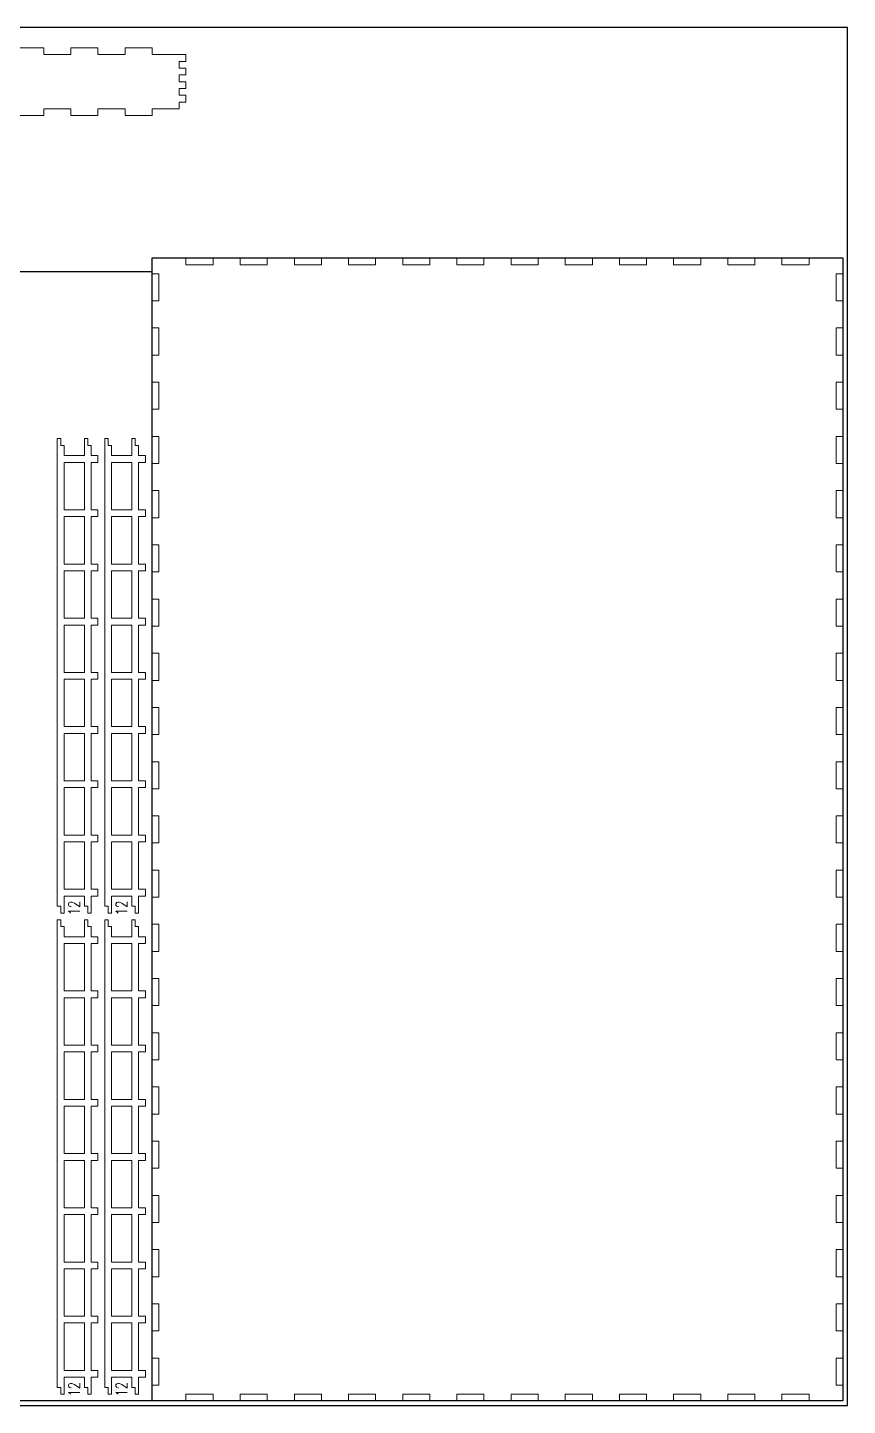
# Model space of a CAD drawing. Header units: millimetres. Extents: x 6136 to 7046, y 903 to 1513.
# Drawn here: x 6683 to 7046, y 903 to 1513 of the extents above; entities that cross this region are included whole.
import ezdxf
from ezdxf.enums import TextEntityAlignment as Align

# ---------------------------------------------------------------- set-up
doc = ezdxf.new("R2010")
doc.units = ezdxf.units.MM
doc.header["$LTSCALE"] = 0.5
doc.layers.get('0').update_dxf_attribs({"color": 255})
doc.layers.add('0 @ 1', color=255, linetype='Continuous')
doc.styles.add('Annotative', font='romans.shx', dxfattribs={"width": 0.75})

# ---------------------------------------------------------------- blocks, each defined once
blk = doc.blocks.new('A$C1AA3639C')
at = {"color": 1, "linetype": 'Continuous', "lineweight": 15}
for points in [[(175.5, 0), (178.5, 0), (178.5, 3), (199.5, 3), (199.5, 0), (202.5, 0), (202.5, 3), (207, 3), (207, 4.5), (210, 4.5), (210, 6), (202.5, 6), (202.5, 15), (207, 15), (207, 16.5), (210, 16.5), (210, 18), (3, 18), (3, 16.5), (0, 16.5), (0, 15), (7.5, 15), (7.5, 6), (3, 6), (3, 4.5), (0, 4.5), (0, 3), (7.5, 3), (7.5, 0), (10.5, 0), (10.5, 3), (31.5, 3), (31.5, 0), (34.5, 0), (34.5, 3), (55.5, 3), (55.5, 0), (58.5, 0), (58.5, 3), (79.5, 3), (79.5, 0), (82.5, 0), (82.5, 3), (103.5, 3), (103.5, 0), (106.5, 0), (106.5, 3), (127.5, 3), (127.5, 0), (130.5, 0), (130.5, 3), (151.5, 3), (151.5, 0), (154.5, 0), (154.5, 3), (175.5, 3)], [(10.5, 6), (31.5, 6), (31.5, 15), (10.5, 15)], [(34.5, 6), (55.5, 6), (55.5, 15), (34.5, 15)], [(58.5, 6), (79.5, 6), (79.5, 15), (58.5, 15)], [(82.5, 6), (103.5, 6), (103.5, 15), (82.5, 15)], [(106.5, 6), (127.5, 6), (127.5, 15), (106.5, 15)], [(130.5, 6), (151.5, 6), (151.5, 15), (130.5, 15)], [(154.5, 6), (175.5, 6), (175.5, 15), (154.5, 15)], [(178.5, 6), (199.5, 6), (199.5, 15), (178.5, 15)]]:
    blk.add_lwpolyline(points, close=True, dxfattribs=at)

msp = doc.modelspace()

# ---------------------------------------------------------------- linework, layer by layer
at = {"color": 6}
msp.add_line((6737.82, 905.48), (6737.82, 1405.48), dxfattribs=at)
at = {"color": 2}
msp.add_lwpolyline([(6135.82, 903.48), (7045.82, 903.48), (7045.82, 1513.48), (6135.82, 1513.48)], close=True, dxfattribs=at)
at = {"color": 1, "linetype": 'Continuous', "lineweight": 15}
msp.add_lwpolyline([(6677.82, 1504.48), (6689.82, 1504.48), (6689.82, 1501.48), (6701.82, 1501.48), (6701.82, 1504.48), (6713.82, 1504.48), (6713.82, 1501.48), (6725.82, 1501.48), (6725.82, 1504.48), (6737.82, 1504.48), (6737.82, 1501.48), (6752.82, 1501.48), (6752.82, 1498.48), (6749.82, 1498.48), (6749.82, 1495.48), (6752.82, 1495.48), (6752.82, 1492.48), (6749.82, 1492.48), (6749.82, 1489.48), (6752.82, 1489.48), (6752.82, 1486.48), (6749.82, 1486.48), (6749.82, 1483.48), (6752.82, 1483.48), (6752.82, 1480.48), (6749.82, 1480.48), (6749.82, 1477.48), (6737.82, 1477.48), (6737.82, 1474.48), (6725.82, 1474.48), (6725.82, 1477.48), (6713.82, 1477.48), (6713.82, 1474.48), (6701.82, 1474.48), (6701.82, 1477.48), (6689.82, 1477.48), (6689.82, 1474.48), (6677.82, 1474.48)], dxfattribs=at)
at = {"color": 6}
msp.add_lwpolyline([(7043.82, 1411.48), (7043.82, 905.48), (6137.82, 905.48), (6137.82, 1405.48), (6737.82, 1405.48), (6737.82, 1411.48)], close=True, dxfattribs=at)
at = {"color": 1, "linetype": 'Continuous', "lineweight": 15}
msp.add_lwpolyline([(7043.82, 912.48), (7040.82, 912.48), (7040.82, 924.48), (7043.82, 924.48), (7043.82, 936.48), (7040.82, 936.48), (7040.82, 948.48), (7043.82, 948.48), (7043.82, 960.48), (7040.82, 960.48), (7040.82, 972.48), (7043.82, 972.48), (7043.82, 984.48), (7040.82, 984.48), (7040.82, 996.48), (7043.82, 996.48), (7043.82, 1008.48), (7040.82, 1008.48), (7040.82, 1020.48), (7043.82, 1020.48), (7043.82, 1032.48), (7040.82, 1032.48), (7040.82, 1044.48), (7043.82, 1044.48), (7043.82, 1056.48), (7040.82, 1056.48), (7040.82, 1068.48), (7043.82, 1068.48), (7043.82, 1080.48), (7040.82, 1080.48), (7040.82, 1092.48), (7043.82, 1092.48), (7043.82, 1104.48), (7040.82, 1104.48), (7040.82, 1116.48), (7043.82, 1116.48), (7043.82, 1128.48), (7040.82, 1128.48), (7040.82, 1140.48), (7043.82, 1140.48), (7043.82, 1152.48), (7040.82, 1152.48), (7040.82, 1164.48), (7043.82, 1164.48), (7043.82, 1176.48), (7040.82, 1176.48), (7040.82, 1188.48), (7043.82, 1188.48), (7043.82, 1200.48), (7040.82, 1200.48), (7040.82, 1212.48), (7043.82, 1212.48), (7043.82, 1224.48), (7040.82, 1224.48), (7040.82, 1236.48), (7043.82, 1236.48), (7043.82, 1248.48), (7040.82, 1248.48), (7040.82, 1260.48), (7043.82, 1260.48), (7043.82, 1272.48), (7040.82, 1272.48), (7040.82, 1284.48), (7043.82, 1284.48), (7043.82, 1296.48), (7040.82, 1296.48), (7040.82, 1308.48), (7043.82, 1308.48), (7043.82, 1320.48), (7040.82, 1320.48), (7040.82, 1332.48), (7043.82, 1332.48), (7043.82, 1344.48), (7040.82, 1344.48), (7040.82, 1356.48), (7043.82, 1356.48), (7043.82, 1368.48), (7040.82, 1368.48), (7040.82, 1380.48), (7043.82, 1380.48), (7043.82, 1392.48), (7040.82, 1392.48), (7040.82, 1404.48), (7043.82, 1404.48), (7043.82, 1411.48), (7028.82, 1411.48), (7028.82, 1408.48), (7016.82, 1408.48), (7016.82, 1411.48), (7004.82, 1411.48), (7004.82, 1408.48), (6992.82, 1408.48), (6992.82, 1411.48), (6980.82, 1411.48), (6980.82, 1408.48), (6968.82, 1408.48), (6968.82, 1411.48), (6956.82, 1411.48), (6956.82, 1408.48), (6944.82, 1408.48), (6944.82, 1411.48), (6932.82, 1411.48), (6932.82, 1408.48), (6920.82, 1408.48), (6920.82, 1411.48), (6908.82, 1411.48), (6908.82, 1408.48), (6896.82, 1408.48), (6896.82, 1411.48), (6884.82, 1411.48), (6884.82, 1408.48), (6872.82, 1408.48), (6872.82, 1411.48), (6860.82, 1411.48), (6860.82, 1408.48), (6848.82, 1408.48), (6848.82, 1411.48), (6836.82, 1411.48), (6836.82, 1408.48), (6824.82, 1408.48), (6824.82, 1411.48), (6812.82, 1411.48), (6812.82, 1408.48), (6800.82, 1408.48), (6800.82, 1411.48), (6788.82, 1411.48), (6788.82, 1408.48), (6776.82, 1408.48), (6776.82, 1411.48), (6764.82, 1411.48), (6764.82, 1408.48), (6752.82, 1408.48), (6752.82, 1411.48), (6737.82, 1411.48), (6737.82, 1404.48), (6740.82, 1404.48), (6740.82, 1392.48), (6737.82, 1392.48), (6737.82, 1380.48), (6740.82, 1380.48), (6740.82, 1368.48), (6737.82, 1368.48), (6737.82, 1356.48), (6740.82, 1356.48), (6740.82, 1344.48), (6737.82, 1344.48), (6737.82, 1332.48), (6740.82, 1332.48), (6740.82, 1320.48), (6737.82, 1320.48), (6737.82, 1308.48), (6740.82, 1308.48), (6740.82, 1296.48), (6737.82, 1296.48), (6737.82, 1284.48), (6740.82, 1284.48), (6740.82, 1272.48), (6737.82, 1272.48), (6737.82, 1260.48), (6740.82, 1260.48), (6740.82, 1248.48), (6737.82, 1248.48), (6737.82, 1236.48), (6740.82, 1236.48), (6740.82, 1224.48), (6737.82, 1224.48), (6737.82, 1212.48), (6740.82, 1212.48), (6740.82, 1200.48), (6737.82, 1200.48), (6737.82, 1188.48), (6740.82, 1188.48), (6740.82, 1176.48), (6737.82, 1176.48), (6737.82, 1164.48), (6740.82, 1164.48), (6740.82, 1152.48), (6737.82, 1152.48), (6737.82, 1140.48), (6740.82, 1140.48), (6740.82, 1128.48), (6737.82, 1128.48), (6737.82, 1116.48), (6740.82, 1116.48), (6740.82, 1104.48), (6737.82, 1104.48), (6737.82, 1092.48), (6740.82, 1092.48), (6740.82, 1080.48), (6737.82, 1080.48), (6737.82, 1068.48), (6740.82, 1068.48), (6740.82, 1056.48), (6737.82, 1056.48), (6737.82, 1044.48), (6740.82, 1044.48), (6740.82, 1032.48), (6737.82, 1032.48), (6737.82, 1020.48), (6740.82, 1020.48), (6740.82, 1008.48), (6737.82, 1008.48), (6737.82, 996.48), (6740.82, 996.48), (6740.82, 984.48), (6737.82, 984.48), (6737.82, 972.48), (6740.82, 972.48), (6740.82, 960.48), (6737.82, 960.48), (6737.82, 948.48), (6740.82, 948.48), (6740.82, 936.48), (6737.82, 936.48), (6737.82, 924.48), (6740.82, 924.48), (6740.82, 912.48), (6737.82, 912.48), (6737.82, 905.48), (6752.82, 905.48), (6752.82, 908.48), (6764.82, 908.48), (6764.82, 905.48), (6776.82, 905.48), (6776.82, 908.48), (6788.82, 908.48), (6788.82, 905.48), (6800.82, 905.48), (6800.82, 908.48), (6812.82, 908.48), (6812.82, 905.48), (6824.82, 905.48), (6824.82, 908.48), (6836.82, 908.48), (6836.82, 905.48), (6848.82, 905.48), (6848.82, 908.48), (6860.82, 908.48), (6860.82, 905.48), (6872.82, 905.48), (6872.82, 908.48), (6884.82, 908.48), (6884.82, 905.48), (6896.82, 905.48), (6896.82, 908.48), (6908.82, 908.48), (6908.82, 905.48), (6920.82, 905.48), (6920.82, 908.48), (6932.82, 908.48), (6932.82, 905.48), (6944.82, 905.48), (6944.82, 908.48), (6956.82, 908.48), (6956.82, 905.48), (6968.82, 905.48), (6968.82, 908.48), (6980.82, 908.48), (6980.82, 905.48), (6992.82, 905.48), (6992.82, 908.48), (7004.82, 908.48), (7004.82, 905.48), (7016.82, 905.48), (7016.82, 908.48), (7028.82, 908.48), (7028.82, 905.48), (7043.82, 905.48)], close=True, dxfattribs=at)

# ---------------------------------------------------------------- block references
at = {"rotation": 90}
for p in [(6713.82, 1121.48), (6734.82, 1121.48), (6713.82, 908.48), (6734.82, 908.48)]:
    msp.add_blockref('A$C1AA3639C', p, dxfattribs=at)

# ---------------------------------------------------------------- texts
at = {"layer": '0 @ 1', "color": 3, "style": 'Annotative', "width": 0.75}
for p in [(6703.25, 1123.68), (6724.25, 1123.68), (6703.25, 910.68), (6724.25, 910.68)]:
    msp.add_text('12', height=5, rotation=90, dxfattribs=at).set_placement(p, align=Align.MIDDLE_CENTER)

doc.saveas('drawing.dxf')
